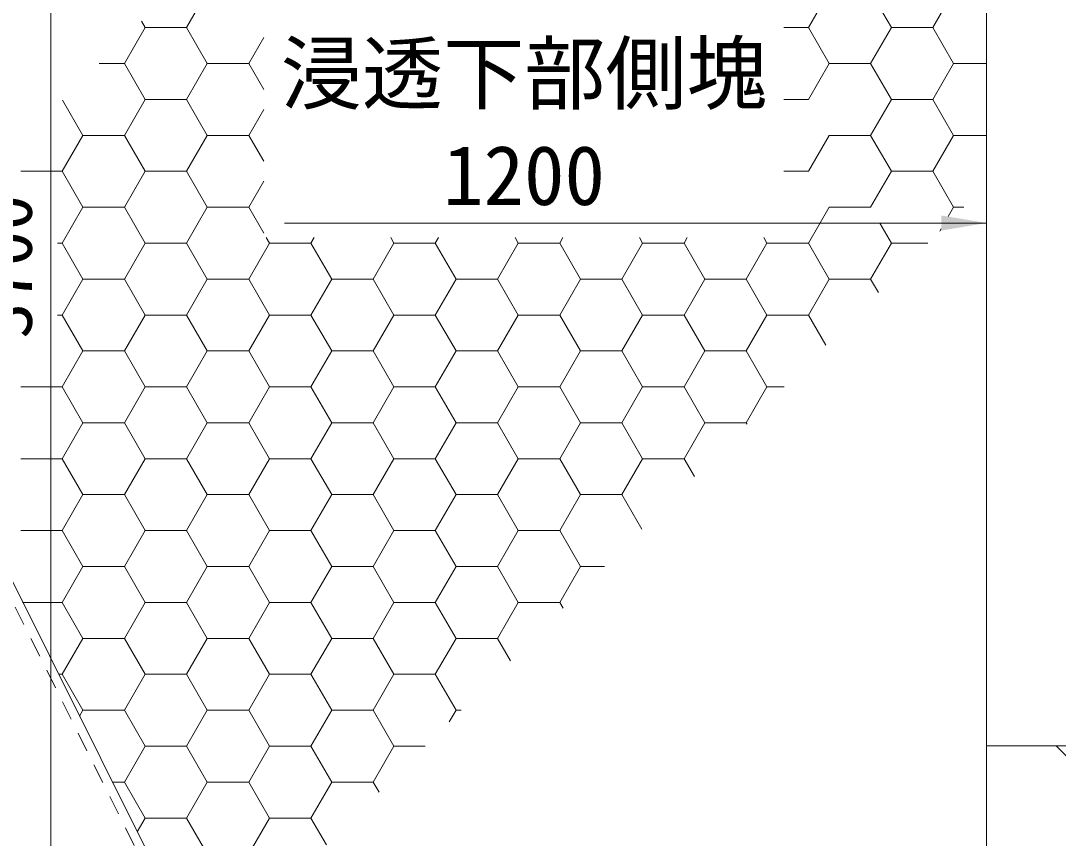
# Model space of a CAD drawing. Units: millimetres at full size, sheet at 1:30; details may follow other scales. Extents: x 47825 to 82541, y -23349 to -5561.
# Drawn here: x 75009 to 76201, y -13634 to -12695 of the extents above; entities that cross this region are included whole.
import ezdxf
from ezdxf.enums import TextEntityAlignment as Align

# ---------------------------------------------------------------- set-up
doc = ezdxf.new("R2010")
doc.units = ezdxf.units.MM
doc.header["$LTSCALE"] = 30
doc.linetypes.add('USER1', pattern=[1.35, 0.75, -0.6])
for name, color, linetype, lineweight in [('ハッチング', 7, 'Continuous', 5), ('寸法線', 7, 'Continuous', 9), ('本体', 2, 'USER1', 13)]:
    doc.layers.add(name, color=color, linetype=linetype, lineweight=lineweight)
doc.styles.add('ＭＳ ゴシック', font='')
doc.styles.get('ＭＳ ゴシック').set_extended_font_data('MS Gothic')

# ---------------------------------------------------------------- blocks, each defined once
blk = doc.blocks.new('filled_arrow')
at = {"color": 0, "linetype": 'Continuous', "lineweight": -2}
blk.add_solid([(7.5, 1.25), (0, 0), (7.5, -1.25)], dxfattribs=at)

msp = doc.modelspace()

# ---------------------------------------------------------------- linework, layer by layer
at = {"layer": 'ハッチング', "lineweight": 20}
msp.add_line((73543.68, -10427.66), (75743.69, -14827.66), dxfattribs=at)
at = {"layer": 'ハッチング'}
for p, q in [((75199.87, -12703.29), (75223.69, -12662.05)), ((75914.25, -12703.29), (75938.06, -12662.05)), ((76009.5, -12703.29), (75985.69, -12662.05)), ((76057.12, -12703.29), (76080.94, -12662.05)), ((75128.44, -12744.54), (75152.25, -12703.29)), ((75152.25, -12703.29), (75148.09, -12696.09)), ((75152.25, -12703.29), (75199.88, -12703.29)), ((75223.69, -12744.54), (75199.87, -12703.29)), ((75885.86, -12703.29), (75914.25, -12703.29)), ((75938.06, -12744.54), (75914.25, -12703.29)), ((75985.69, -12744.54), (76009.5, -12703.29)), ((76009.5, -12703.29), (76057.12, -12703.29)), ((76080.94, -12744.54), (76057.12, -12703.29)), ((75271.31, -12744.54), (75288.48, -12714.8)), ((75099.64, -12744.54), (75128.44, -12744.54)), ((75152.25, -12785.78), (75128.44, -12744.54)), ((75199.87, -12785.78), (75223.69, -12744.54)), ((75223.69, -12744.54), (75271.31, -12744.54)), ((75288.48, -12774.27), (75271.31, -12744.54)), ((75914.25, -12785.78), (75938.06, -12744.54)), ((75938.06, -12744.54), (75985.69, -12744.54)), ((76009.5, -12785.78), (75985.69, -12744.54)), ((76057.12, -12785.78), (76080.94, -12744.54)), ((76080.94, -12744.54), (76118.69, -12744.54)), ((75080.81, -12827.03), (75057.51, -12786.67)), ((75128.44, -12827.03), (75152.25, -12785.78)), ((75152.25, -12785.78), (75199.88, -12785.78)), ((75223.69, -12827.03), (75199.87, -12785.78)), ((75885.86, -12785.78), (75914.25, -12785.78)), ((75985.69, -12827.03), (76009.5, -12785.78)), ((76009.5, -12785.78), (76057.12, -12785.78)), ((76080.94, -12827.03), (76057.12, -12785.78)), ((75271.31, -12827.03), (75288.48, -12797.29)), ((75057, -12868.27), (75080.81, -12827.03)), ((75080.81, -12827.03), (75128.44, -12827.03)), ((75152.25, -12868.27), (75128.44, -12827.03)), ((75199.87, -12868.27), (75223.69, -12827.03)), ((75223.69, -12827.03), (75271.31, -12827.03)), ((75288.48, -12856.76), (75271.31, -12827.03)), ((75914.25, -12868.27), (75938.06, -12827.03)), ((75938.06, -12827.03), (75985.69, -12827.03)), ((76009.5, -12868.27), (75985.69, -12827.03)), ((76057.12, -12868.27), (76080.94, -12827.03)), ((76080.94, -12827.03), (76118.69, -12827.03)), ((75009.38, -12868.27), (75057, -12868.27)), ((75080.81, -12909.52), (75057, -12868.27)), ((75128.44, -12909.52), (75152.25, -12868.27)), ((75152.25, -12868.27), (75199.88, -12868.27)), ((75223.69, -12909.52), (75199.87, -12868.27)), ((75885.86, -12868.27), (75914.25, -12868.27)), ((75985.69, -12909.52), (76009.5, -12868.27)), ((76009.5, -12868.27), (76057.12, -12868.27)), ((76080.94, -12909.52), (76057.12, -12868.27)), ((75271.31, -12909.52), (75288.48, -12879.78)), ((75057, -12950.76), (75080.81, -12909.52)), ((75080.81, -12909.52), (75128.44, -12909.52)), ((75152.25, -12950.76), (75128.44, -12909.52)), ((75199.87, -12950.76), (75223.69, -12909.52)), ((75223.69, -12909.52), (75271.31, -12909.52)), ((75288.48, -12939.25), (75271.31, -12909.52)), ((75914.25, -12950.76), (75938.06, -12909.52)), ((75938.06, -12909.52), (75985.69, -12909.52)), ((76074.69, -12920.33), (76080.94, -12909.52)), ((76080.94, -12909.52), (76092.56, -12909.52)), ((76009.5, -12950.76), (75996.16, -12927.66)), ((76065.06, -12937.02), (76066.69, -12934.2)), ((75051.46, -12950.76), (75057, -12950.76)), ((75080.81, -12992), (75057, -12950.76)), ((75128.44, -12992), (75152.25, -12950.76)), ((75152.25, -12950.76), (75199.88, -12950.76)), ((75223.69, -12992), (75199.87, -12950.76)), ((75271.31, -12992), (75295.12, -12950.76)), ((75295.12, -12950.76), (75291.46, -12944.42)), ((75295.12, -12950.76), (75342.75, -12950.76)), ((75342.75, -12950.76), (75346.41, -12944.42)), ((75366.56, -12992), (75342.75, -12950.76)), ((75414.19, -12992), (75438, -12950.76)), ((75438, -12950.76), (75434.34, -12944.42)), ((75438, -12950.76), (75485.62, -12950.76)), ((75485.62, -12950.76), (75489.28, -12944.42)), ((75509.44, -12992), (75485.62, -12950.76)), ((75557.06, -12992), (75580.87, -12950.76)), ((75580.87, -12950.76), (75577.21, -12944.42)), ((75580.88, -12950.76), (75628.5, -12950.76)), ((75628.5, -12950.76), (75632.16, -12944.42)), ((75652.31, -12992), (75628.5, -12950.76)), ((75699.94, -12992), (75723.75, -12950.76)), ((75723.75, -12950.76), (75720.09, -12944.42)), ((75723.75, -12950.76), (75771.38, -12950.76)), ((75771.37, -12950.76), (75775.03, -12944.42)), ((75795.19, -12992), (75771.37, -12950.76)), ((75842.81, -12992), (75866.62, -12950.76)), ((75866.62, -12950.76), (75862.96, -12944.42)), ((75866.62, -12950.76), (75914.25, -12950.76)), ((75938.06, -12992), (75914.25, -12950.76)), ((75985.69, -12992), (76009.5, -12950.76)), ((76009.5, -12950.76), (76051.32, -12950.76)), ((75057, -13033.25), (75080.81, -12992)), ((75080.81, -12992), (75128.44, -12992)), ((75152.25, -13033.25), (75128.44, -12992)), ((75199.87, -13033.25), (75223.69, -12992)), ((75223.69, -12992), (75271.31, -12992)), ((75295.12, -13033.25), (75271.31, -12992)), ((75342.75, -13033.25), (75366.56, -12992)), ((75366.56, -12992), (75414.19, -12992)), ((75438, -13033.25), (75414.19, -12992)), ((75485.62, -13033.25), (75509.44, -12992)), ((75509.44, -12992), (75557.06, -12992)), ((75580.87, -13033.25), (75557.06, -12992)), ((75628.5, -13033.25), (75652.31, -12992)), ((75652.31, -12992), (75699.94, -12992)), ((75723.75, -13033.25), (75699.94, -12992)), ((75771.37, -13033.25), (75795.19, -12992)), ((75795.19, -12992), (75842.81, -12992)), ((75866.62, -13033.25), (75842.81, -12992)), ((75914.25, -13033.25), (75938.06, -12992)), ((75938.06, -12992), (75985.69, -12992)), ((75994.61, -13007.46), (75985.69, -12992)), ((75051.46, -13033.25), (75057, -13033.25)), ((75080.81, -13074.49), (75057, -13033.25)), ((75128.44, -13074.49), (75152.25, -13033.25)), ((75152.25, -13033.25), (75199.88, -13033.25)), ((75223.69, -13074.49), (75199.87, -13033.25)), ((75271.31, -13074.49), (75295.12, -13033.25)), ((75295.12, -13033.25), (75342.75, -13033.25)), ((75366.56, -13074.49), (75342.75, -13033.25)), ((75414.19, -13074.49), (75438, -13033.25)), ((75438, -13033.25), (75485.62, -13033.25)), ((75509.44, -13074.49), (75485.62, -13033.25)), ((75557.06, -13074.49), (75580.87, -13033.25)), ((75580.88, -13033.25), (75628.5, -13033.25)), ((75652.31, -13074.49), (75628.5, -13033.25)), ((75699.94, -13074.49), (75723.75, -13033.25)), ((75723.75, -13033.25), (75771.38, -13033.25)), ((75795.19, -13074.49), (75771.37, -13033.25)), ((75842.81, -13074.49), (75866.62, -13033.25)), ((75866.62, -13033.25), (75914.25, -13033.25)), ((75934.23, -13067.85), (75914.25, -13033.25)), ((75057, -13115.74), (75080.81, -13074.49)), ((75080.81, -13074.49), (75128.44, -13074.49)), ((75152.25, -13115.74), (75128.44, -13074.49)), ((75199.87, -13115.74), (75223.69, -13074.49)), ((75223.69, -13074.49), (75271.31, -13074.49)), ((75295.12, -13115.74), (75271.31, -13074.49)), ((75342.75, -13115.74), (75366.56, -13074.49)), ((75366.56, -13074.49), (75414.19, -13074.49)), ((75438, -13115.74), (75414.19, -13074.49)), ((75485.62, -13115.74), (75509.44, -13074.49)), ((75509.44, -13074.49), (75557.06, -13074.49)), ((75580.87, -13115.74), (75557.06, -13074.49)), ((75628.5, -13115.74), (75652.31, -13074.49)), ((75652.31, -13074.49), (75699.94, -13074.49)), ((75723.75, -13115.74), (75699.94, -13074.49)), ((75771.37, -13115.74), (75795.19, -13074.49)), ((75795.19, -13074.49), (75842.81, -13074.49)), ((75866.62, -13115.74), (75842.81, -13074.49)), ((75009.38, -13115.74), (75057, -13115.74)), ((75080.81, -13156.98), (75057, -13115.74)), ((75128.44, -13156.98), (75152.25, -13115.74)), ((75152.25, -13115.74), (75199.88, -13115.74)), ((75223.69, -13156.98), (75199.87, -13115.74)), ((75271.31, -13156.98), (75295.12, -13115.74)), ((75295.12, -13115.74), (75342.75, -13115.74)), ((75366.56, -13156.98), (75342.75, -13115.74)), ((75414.19, -13156.98), (75438, -13115.74)), ((75438, -13115.74), (75485.62, -13115.74)), ((75509.44, -13156.98), (75485.62, -13115.74)), ((75557.06, -13156.98), (75580.87, -13115.74)), ((75580.88, -13115.74), (75628.5, -13115.74)), ((75652.31, -13156.98), (75628.5, -13115.74)), ((75699.94, -13156.98), (75723.75, -13115.74)), ((75723.75, -13115.74), (75771.38, -13115.74)), ((75795.19, -13156.98), (75771.37, -13115.74)), ((75842.81, -13156.98), (75866.62, -13115.74)), ((75866.62, -13115.74), (75886.34, -13115.74)), ((75057, -13198.23), (75080.81, -13156.98)), ((75080.81, -13156.98), (75128.44, -13156.98)), ((75152.25, -13198.23), (75128.44, -13156.98)), ((75199.87, -13198.23), (75223.69, -13156.98)), ((75223.69, -13156.98), (75271.31, -13156.98)), ((75295.12, -13198.23), (75271.31, -13156.98)), ((75342.75, -13198.23), (75366.56, -13156.98)), ((75366.56, -13156.98), (75414.19, -13156.98)), ((75438, -13198.23), (75414.19, -13156.98)), ((75485.62, -13198.23), (75509.44, -13156.98)), ((75509.44, -13156.98), (75557.06, -13156.98)), ((75580.87, -13198.23), (75557.06, -13156.98)), ((75628.5, -13198.23), (75652.31, -13156.98)), ((75652.31, -13156.98), (75699.94, -13156.98)), ((75723.75, -13198.23), (75699.94, -13156.98)), ((75771.37, -13198.23), (75795.19, -13156.98)), ((75795.19, -13156.98), (75842.81, -13156.98)), ((75843.65, -13158.43), (75842.81, -13156.98)), ((75009.38, -13198.23), (75057, -13198.23)), ((75080.81, -13239.47), (75057, -13198.23)), ((75128.44, -13239.47), (75152.25, -13198.23)), ((75152.25, -13198.23), (75199.88, -13198.23)), ((75223.69, -13239.47), (75199.87, -13198.23)), ((75271.31, -13239.47), (75295.12, -13198.23)), ((75295.12, -13198.23), (75342.75, -13198.23)), ((75366.56, -13239.47), (75342.75, -13198.23)), ((75414.19, -13239.47), (75438, -13198.23)), ((75438, -13198.23), (75485.62, -13198.23)), ((75509.44, -13239.47), (75485.62, -13198.23)), ((75557.06, -13239.47), (75580.87, -13198.23)), ((75580.88, -13198.23), (75628.5, -13198.23)), ((75652.31, -13239.47), (75628.5, -13198.23)), ((75699.94, -13239.47), (75723.75, -13198.23)), ((75723.75, -13198.23), (75771.38, -13198.23)), ((75783.26, -13218.81), (75771.37, -13198.23)), ((75057, -13280.72), (75080.81, -13239.47)), ((75080.81, -13239.47), (75128.44, -13239.47)), ((75152.25, -13280.72), (75128.44, -13239.47)), ((75199.87, -13280.72), (75223.69, -13239.47)), ((75223.69, -13239.47), (75271.31, -13239.47)), ((75295.12, -13280.72), (75271.31, -13239.47)), ((75342.75, -13280.72), (75366.56, -13239.47)), ((75366.56, -13239.47), (75414.19, -13239.47)), ((75438, -13280.72), (75414.19, -13239.47)), ((75485.62, -13280.72), (75509.44, -13239.47)), ((75509.44, -13239.47), (75557.06, -13239.47)), ((75580.87, -13280.72), (75557.06, -13239.47)), ((75628.5, -13280.72), (75652.31, -13239.47)), ((75652.31, -13239.47), (75699.94, -13239.47)), ((75722.87, -13279.2), (75699.94, -13239.47)), ((75009.38, -13280.72), (75057, -13280.72)), ((75080.81, -13321.96), (75057, -13280.72)), ((75128.44, -13321.96), (75152.25, -13280.72)), ((75152.25, -13280.72), (75199.88, -13280.72)), ((75223.69, -13321.96), (75199.87, -13280.72)), ((75271.31, -13321.96), (75295.12, -13280.72)), ((75295.12, -13280.72), (75342.75, -13280.72)), ((75366.56, -13321.96), (75342.75, -13280.72)), ((75414.19, -13321.96), (75438, -13280.72)), ((75438, -13280.72), (75485.62, -13280.72)), ((75509.44, -13321.96), (75485.62, -13280.72)), ((75557.06, -13321.96), (75580.87, -13280.72)), ((75580.88, -13280.72), (75628.5, -13280.72)), ((75652.31, -13321.96), (75628.5, -13280.72)), ((75057, -13363.2), (75080.81, -13321.96)), ((75080.81, -13321.96), (75128.44, -13321.96)), ((75152.25, -13363.21), (75128.44, -13321.96)), ((75199.87, -13363.2), (75223.69, -13321.96)), ((75223.69, -13321.96), (75271.31, -13321.96)), ((75295.12, -13363.21), (75271.31, -13321.96)), ((75342.75, -13363.2), (75366.56, -13321.96)), ((75366.56, -13321.96), (75414.19, -13321.96)), ((75438, -13363.21), (75414.19, -13321.96)), ((75485.62, -13363.2), (75509.44, -13321.96)), ((75509.44, -13321.96), (75557.06, -13321.96)), ((75580.87, -13363.21), (75557.06, -13321.96)), ((75628.5, -13363.2), (75652.31, -13321.96)), ((75652.31, -13321.96), (75680.12, -13321.96)), ((75011.46, -13363.2), (75057, -13363.2)), ((75080.81, -13404.45), (75057, -13363.21)), ((75128.44, -13404.45), (75152.25, -13363.2)), ((75152.25, -13363.2), (75199.88, -13363.2)), ((75223.69, -13404.45), (75199.87, -13363.21)), ((75271.31, -13404.45), (75295.12, -13363.2)), ((75295.12, -13363.2), (75342.75, -13363.2)), ((75366.56, -13404.45), (75342.75, -13363.21)), ((75414.19, -13404.45), (75438, -13363.2)), ((75438, -13363.2), (75485.62, -13363.2)), ((75509.44, -13404.45), (75485.62, -13363.21)), ((75557.06, -13404.45), (75580.87, -13363.2)), ((75580.88, -13363.2), (75628.5, -13363.2)), ((75632.3, -13369.78), (75628.5, -13363.21)), ((75057, -13445.69), (75080.81, -13404.45)), ((75080.81, -13404.45), (75128.44, -13404.45)), ((75152.25, -13445.69), (75128.44, -13404.45)), ((75199.87, -13445.69), (75223.69, -13404.45)), ((75223.69, -13404.45), (75271.31, -13404.45)), ((75295.12, -13445.69), (75271.31, -13404.45)), ((75342.75, -13445.69), (75366.56, -13404.45)), ((75366.56, -13404.45), (75414.19, -13404.45)), ((75438, -13445.69), (75414.19, -13404.45)), ((75485.62, -13445.69), (75509.44, -13404.45)), ((75509.44, -13404.45), (75557.06, -13404.45)), ((75571.91, -13430.17), (75557.06, -13404.45)), ((75052.7, -13445.69), (75057, -13445.69)), ((75080.81, -13486.94), (75057, -13445.69)), ((75128.44, -13486.94), (75152.25, -13445.69)), ((75152.25, -13445.69), (75199.88, -13445.69)), ((75223.69, -13486.94), (75199.87, -13445.69)), ((75271.31, -13486.94), (75295.12, -13445.69)), ((75295.12, -13445.69), (75342.75, -13445.69)), ((75366.56, -13486.94), (75342.75, -13445.69)), ((75414.19, -13486.94), (75438, -13445.69)), ((75438, -13445.69), (75485.62, -13445.69)), ((75509.44, -13486.94), (75485.62, -13445.69)), ((75076.8, -13493.89), (75080.81, -13486.94)), ((75080.81, -13486.94), (75128.44, -13486.94)), ((75152.25, -13528.18), (75128.44, -13486.94)), ((75199.87, -13528.18), (75223.69, -13486.94)), ((75223.69, -13486.94), (75271.31, -13486.94)), ((75295.12, -13528.18), (75271.31, -13486.94)), ((75342.75, -13528.18), (75366.56, -13486.94)), ((75366.56, -13486.94), (75414.19, -13486.94)), ((75438, -13528.18), (75414.19, -13486.94)), ((75501.65, -13500.43), (75509.44, -13486.94)), ((75509.44, -13486.94), (75515.14, -13486.94)), ((75128.44, -13569.43), (75152.25, -13528.18)), ((75152.25, -13528.18), (75199.88, -13528.18)), ((75223.69, -13569.43), (75199.87, -13528.18)), ((75271.31, -13569.43), (75295.12, -13528.18)), ((75295.12, -13528.18), (75342.75, -13528.18)), ((75366.56, -13569.43), (75342.75, -13528.18)), ((75414.19, -13569.43), (75438, -13528.18)), ((75438, -13528.18), (75473.89, -13528.18)), ((75114.57, -13569.43), (75128.44, -13569.43)), ((75152.25, -13610.67), (75128.44, -13569.43)), ((75199.87, -13610.67), (75223.69, -13569.43)), ((75223.69, -13569.43), (75271.31, -13569.43)), ((75295.12, -13610.67), (75271.31, -13569.43)), ((75342.75, -13610.67), (75366.56, -13569.43)), ((75366.56, -13569.43), (75414.19, -13569.43)), ((75420.94, -13581.13), (75414.19, -13569.43)), ((75143.11, -13626.51), (75152.25, -13610.67)), ((75152.25, -13610.67), (75199.88, -13610.67)), ((75223.69, -13651.92), (75199.87, -13610.67)), ((75271.31, -13651.92), (75295.12, -13610.67)), ((75295.12, -13610.67), (75342.75, -13610.67)), ((75360.56, -13641.52), (75342.75, -13610.67))]:
    msp.add_line(p, q, dxfattribs=at)
at = {"layer": 'ハッチング', "linetype": 'USER1', "lineweight": 9}
msp.add_lwpolyline([(77518.69, -11117.66), (79759.87, -11117.66), (77899.87, -14837.66), (75737.51, -14837.66), (73877.5, -11117.66), (76118.69, -11117.66)], dxfattribs=at)
at = {"layer": '寸法線'}
msp.add_line((75043.77, -11127.66), (75043.77, -14827.66), dxfattribs=at)
msp.add_lwpolyline([(76118.69, -12927.66), (75883.11, -12927.66), (75312.33, -12927.66)], dxfattribs=at)
at = {"layer": '本体', "linetype": 'Continuous'}
for p, q in [((76118.69, -12327.66), (76118.69, -13527.66)), ((76118.69, -13527.66), (76203.69, -13527.66)), ((76118.69, -13527.66), (76118.69, -14527.66)), ((76118.69, -13527.66), (76198.69, -13527.66)), ((76118.69, -13527.66), (77518.69, -13527.66))]:
    msp.add_line(p, q, dxfattribs=at)
at = {"layer": '本体', "lineweight": 9}
msp.add_line((76198.69, -13527.66), (76218.69, -13547.66), dxfattribs=at)

# ---------------------------------------------------------------- block references
at = {"layer": '寸法線', "xscale": 6.93, "yscale": 6.93, "rotation": 180}
msp.add_blockref('filled_arrow', (76118.69, -12927.66), dxfattribs=at)

# ---------------------------------------------------------------- texts
at = {"layer": '寸法線', "style": 'ＭＳ ゴシック'}
for s, p in [('浸透下部側塊', (75308, -12810.48)), ('1200', (75494.48, -12927.48))]:
    msp.add_text(s, height=68.36, dxfattribs=at).set_placement(p, align=Align.BOTTOM_LEFT)
msp.add_text('3700', height=60.76, rotation=90, dxfattribs=at).set_placement((74991.77, -12977.66), align=Align.MIDDLE_CENTER)

doc.saveas('drawing.dxf')
